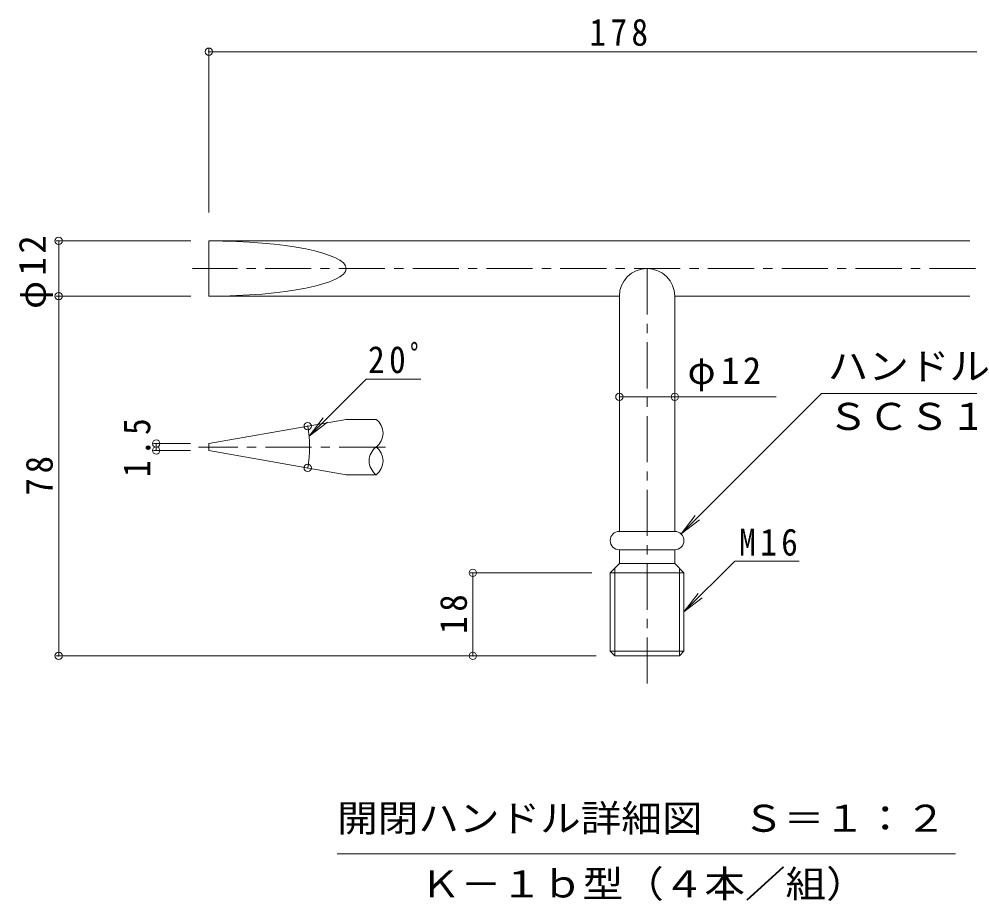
# Model space of a CAD drawing. Units: millimetres at full size. Extents: x -496 to 546, y -392 to 378.
# Drawn here: x -78.8 to 127.3, y 80.5 to 271.8 of the extents above; entities that cross this region are included whole.
import ezdxf
from ezdxf.enums import TextEntityAlignment as Align

# ---------------------------------------------------------------- set-up
doc = ezdxf.new("R2010")
doc.units = ezdxf.units.MM
doc.header["$LTSCALE"] = 2
doc.header["$PDMODE"] = 32
doc.header["$PDSIZE"] = 1.6
doc.linetypes.add('CHAIN1', pattern=[8, 5, -1, 1, -1])
doc.layers.add('D-5', color=7, linetype='Continuous', lineweight=9)
doc.layers.add('D-F', color=7, linetype='Continuous', lineweight=9)
doc.styles.add('ＭＳ ゴシック', font='')
doc.styles.get('ＭＳ ゴシック').set_extended_font_data('MS Gothic')

msp = doc.modelspace()

# ---------------------------------------------------------------- linework, layer by layer
at = {"layer": 'D-5', "color": 3}
for p, q in [((-37.655, 223.705), (-37.655, 211.705)), ((127.345, 223.705), (-37.655, 223.705)), ((-37.655, 211.705), (51.345, 211.705)), ((51.345, 211.705), (51.345, 160.705)), ((63.345, 211.705), (127.344, 211.705)), ((63.345, 211.705), (63.345, 160.705)), ((-1.386, 184.996), (-7.881, 184.996)), ((-37.655, 179.746), (-37.655, 178.246)), ((-7.881, 172.996), (-1.386, 172.996)), ((51.345, 160.705), (63.345, 160.705)), ((51.345, 156.705), (51.345, 153.705)), ((49.345, 151.705), (51.345, 153.705)), ((50.345, 133.705), (50.345, 152.705)), ((51.345, 153.705), (63.345, 153.705)), ((65.345, 151.705), (63.345, 153.705)), ((64.345, 152.705), (64.345, 133.705)), ((49.345, 151.705), (65.345, 151.705)), ((49.345, 151.705), (49.345, 134.759)), ((65.345, 151.705), (65.345, 134.759)), ((49.345, 134.759), (65.345, 134.759)), ((49.345, 134.759), (50.345, 133.705)), ((64.345, 133.705), (65.345, 134.759)), ((64.345, 133.705), (50.345, 133.705))]:
    msp.add_line(p, q, dxfattribs=at)
at = {"layer": 'D-5', "color": 3, "linetype": 'CHAIN1'}
for p, q in [((144.537, 217.705), (-41.154, 217.705)), ((57.345, 217.705), (57.345, 126.49)), ((0.614, 178.996), (-39.871, 178.996))]:
    msp.add_line(p, q, dxfattribs=at)
at = {"layer": 'D-5'}
for p, q in [((63.345, 189.876), (85.362, 189.876)), ((95.134, 190.588), (140.509, 190.588)), ((64.711, 160.165), (68.678, 163.209)), ((76.37, 154.258), (90.313, 154.258)), ((65.345, 143.232), (69.312, 146.276)), ((-9.83, 90.8), (124.17, 90.8))]:
    msp.add_line(p, q, dxfattribs=at)
for points in [[(95.134, 190.588), (64.711, 160.165), (67.755, 164.132)], [(76.37, 154.258), (65.345, 143.232), (68.389, 147.199)]]:
    msp.add_lwpolyline(points, dxfattribs=at)
at = {"layer": 'D-5', "color": 3}
msp.add_lwpolyline([(51.345, 156.705), (63.345, 156.705), (63.345, 153.705)], dxfattribs=at)
for centre, radius, start, end in [((57.345, 211.705), 6, 0, 180), ((-3.636, 181.996), 3.75, 306.87005, 53.12995), ((0.864, 175.996), 3.75, 126.87005, 233.12995), ((-3.636, 175.996), 3.75, 306.87005, 53.12995), ((51.345, 158.705), 2, 90, 270), ((63.345, 158.705), 2, 270, 90)]:
    msp.add_arc(centre, radius, start, end, dxfattribs=at)
msp.add_ellipse((-37.655, 217.705), major_axis=(29.774, 0), ratio=0.201518, start_param=4.712389, end_param=7.8539816, dxfattribs=at)
at = {"layer": 'D-F'}
for p, q in [((-37.655, 265.327), (-37.655, 229.858)), ((-37.655, 264.727), (140.345, 264.727)), ((-70.796, 223.705), (-41.582, 223.705)), ((-70.196, 223.705), (-70.196, 133.705)), ((-70.796, 211.705), (-41.582, 211.705)), ((-3.547, 193.729), (8.323, 193.729)), ((51.345, 189.876), (63.345, 189.876)), ((-15.923, 181.353), (-11.956, 184.397)), ((-49.65, 179.746), (-41.655, 179.746)), ((-49.05, 178.246), (-49.05, 179.746)), ((-49.65, 178.246), (-41.655, 178.246)), ((18.984, 151.705), (45.345, 151.705)), ((19.584, 133.705), (19.584, 151.705)), ((-70.796, 133.705), (46.345, 133.705))]:
    msp.add_line(p, q, dxfattribs=at)
at = {"layer": 'D-F', "color": 3}
for p, q in [((-37.655, 179.746), (-7.881, 184.996)), ((-37.655, 178.246), (-7.881, 172.996))]:
    msp.add_line(p, q, dxfattribs=at)
at = {"layer": 'D-F'}
msp.add_lwpolyline([(-3.547, 193.729), (-15.923, 181.353), (-12.879, 185.32)], dxfattribs=at)
msp.add_arc((-41.909, 178.996), 26.093, 350, 10, dxfattribs=at)
for p in [(-37.655, 264.727), (-70.196, 223.705), (-70.196, 211.705), (51.345, 189.876), (63.345, 189.876), (-16.213, 183.527), (-49.05, 179.746), (-49.05, 178.246), (-16.213, 174.465), (19.584, 151.705), (-70.196, 133.705), (19.584, 133.705)]:
    msp.add_point(p, dxfattribs=at)

# ---------------------------------------------------------------- texts
at = {"layer": 'D-5', "color": 2, "style": 'ＭＳ ゴシック', "width": 1.1}
for s, p in [('ハンドル', (96.509, 191.852)), ('ＳＣＳ１３', (96.509, 180.948)), ('開閉ハンドル詳細図\u3000Ｓ＝１：２', (-9.83, 93.8)), ('Ｋ－１ｂ型（４本／組）', (8.17, 79.556))]:
    msp.add_text(s, height=5.865, dxfattribs=at).set_placement(p, align=Align.BOTTOM_LEFT)
at = {"layer": 'D-5', "color": 2, "insert": (77.313, 155.351), "char_height": 5.865, "attachment_point": 7, "style": 'ＭＳ ゴシック'}
msp.add_mtext('\\T1.27;\\W0.9;M16', dxfattribs=at)
at = {"layer": 'D-F', "color": 2, "char_height": 5.865, "attachment_point": 7, "style": 'ＭＳ ゴシック'}
for s, insert in [('\\T1.27;\\W0.9;178', (44.845, 265.927)), ('\\T1.27;\\W0.9;20ﾟ', (-3.126, 194.933)), ('\\T1.19;φ12', (66.132, 191.076))]:
    msp.add_mtext(s, dxfattribs=dict(at, insert=insert))
at = {"layer": 'D-F', "color": 2, "char_height": 5.865, "attachment_point": 7, "rotation": 90, "style": 'ＭＳ ゴシック'}
for s, insert in [('\\T1.19;φ12', (-71.396, 208.955)), ('\\T1.27;\\W0.9;1.5', (-50.25, 172.496)), ('\\T1.27;\\W0.95;78', (-71.396, 168.455)), ('\\T1.27;\\W0.95;18', (18.384, 138.455))]:
    msp.add_mtext(s, dxfattribs=dict(at, insert=insert))

doc.saveas('drawing.dxf')
